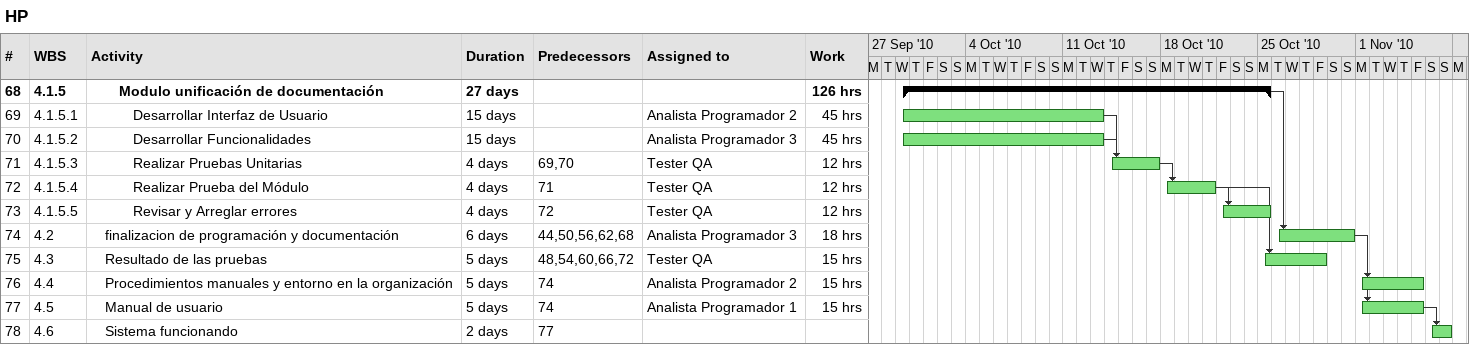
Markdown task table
HP

| ID | WBS | Task | Duration | Start | Finish | Predecessors | Resources | Work (h) |
|---|---|---|---|---|---|---|---|---|
| 68 | 4.1.5 | **Modulo unificación de documentación** | 27d | 2010-09-29 | 2010-10-25 |  |  | 126 |
| 69 | 4.1.5.1 | Desarrollar Interfaz de Usuario | 15d | 2010-09-29 | 2010-10-13 |  | Analista Programador 2 | 45 |
| 70 | 4.1.5.2 | Desarrollar Funcionalidades | 15d | 2010-09-29 | 2010-10-13 |  | Analista Programador 3 | 45 |
| 71 | 4.1.5.3 | Realizar Pruebas Unitarias | 4d | 2010-10-14 | 2010-10-17 | 69, 70 | Tester QA | 12 |
| 72 | 4.1.5.4 | Realizar Prueba del Módulo | 4d | 2010-10-18 | 2010-10-21 | 71 | Tester QA | 12 |
| 73 | 4.1.5.5 | Revisar y Arreglar errores | 4d | 2010-10-22 | 2010-10-25 | 72 | Tester QA | 12 |
| 74 | 4.2 | finalizacion de programación y documentación | 6d | 2010-10-26 | 2010-10-31 | 44, 50, 56, 62, 68 | Analista Programador 3 | 18 |
| 75 | 4.3 | Resultado de las pruebas | 5d | 2010-10-25 | 2010-10-29 | 48, 54, 60, 66, 72 | Tester QA | 15 |
| 76 | 4.4 | Procedimientos manuales y entorno en la organización | 5d | 2010-11-01 | 2010-11-05 | 74 | Analista Programador 2 | 15 |
| 77 | 4.5 | Manual de usuario | 5d | 2010-11-01 | 2010-11-05 | 74 | Analista Programador 1 | 15 |
| 78 | 4.6 | Sistema funcionando | 2d | 2010-11-06 | 2010-11-07 | 77 |  |  |
